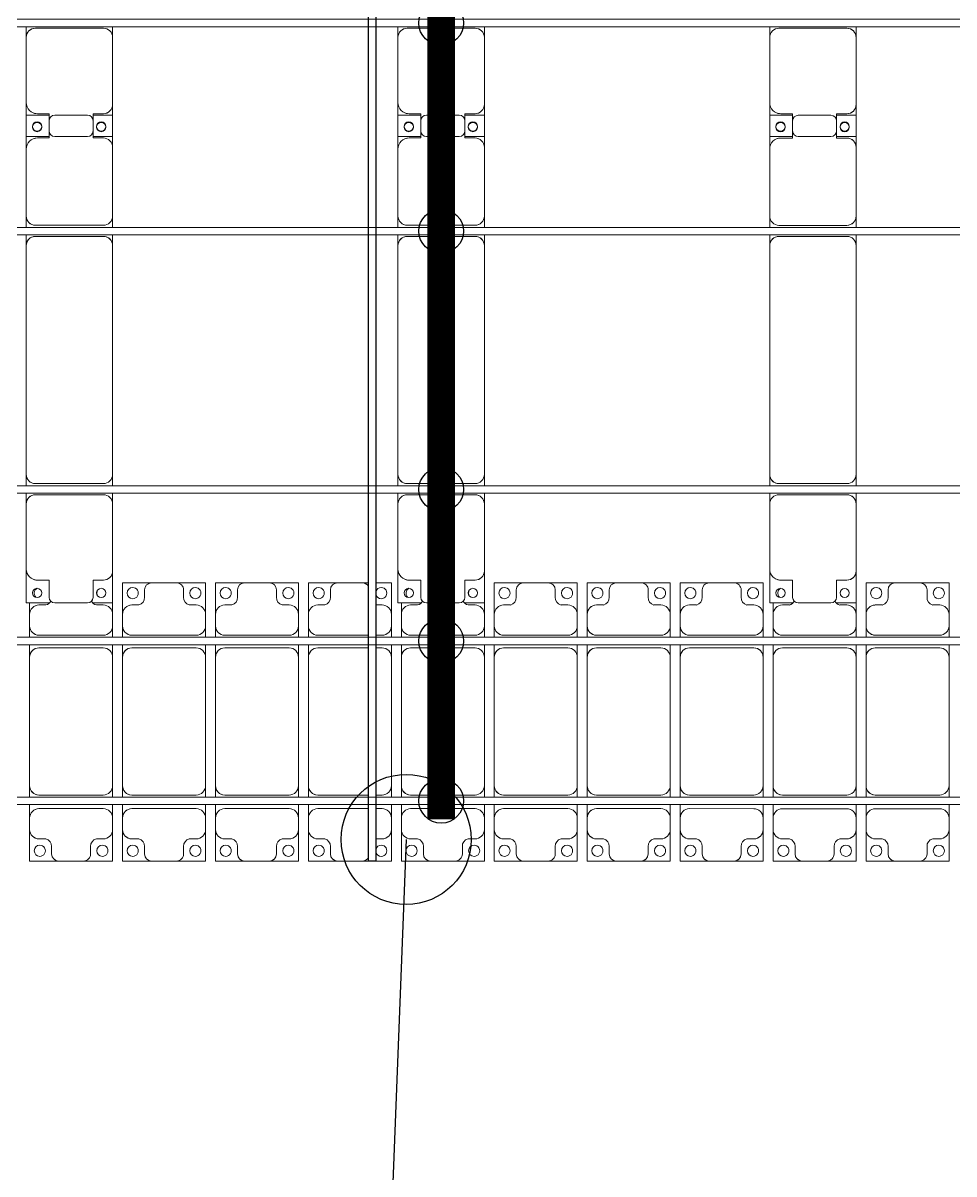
# Model space of a CAD drawing. Header units: millimetres. Extents: x -147246 to 112336, y -213734 to -86506.
# Drawn here: x -64365 to -59356, y -206203 to -200010 of the extents above; entities that cross this region are included whole.
import ezdxf

# ---------------------------------------------------------------- set-up
doc = ezdxf.new("R2010")
doc.units = ezdxf.units.MM
doc.layers.add('A-GENM', color=13, linetype='Continuous', lineweight=9)
doc.layers.add('S-BEAM', color=12, linetype='Continuous', lineweight=9)
for name, color, linetype in [('GC-BICH NEO', 6, 'Continuous'), ('GC-DAY NEO', 5, 'Continuous'), ('GC-HOP 40x60 GIA CUONG', 1, 'Continuous')]:
    doc.layers.add(name, color=color, linetype=linetype)

# ---------------------------------------------------------------- blocks, each defined once
blk = doc.blocks.new('Dầm C52 - Hộp 40x60-25898-BỐ TRÍ KHUNG KẾT CẤU BÈ PIN 05')
at = {"layer": 'S-BEAM', "color": 3, "lineweight": 25}
for p, q in [((-55982.1, 20), (55982.1, 20)), ((55982.1, 20), (55982.1, -20)), ((55982.1, -20), (-55982.1, -20))]:
    blk.add_line(p, q, dxfattribs=at)
blk = doc.blocks.new('Dai phao do pin - DẢI PHAO ĐỠ PIN-V17-BỐ TRÍ KHUNG KẾT CẤU BÈ PIN 05')
at = {"layer": 'A-GENM', "color": 7}
for p, q in [((-1312.2, 241.6), (-1129.7, 241.6)), ((-1312.2, 116.5), (-1312.2, 241.6)), ((-779.7, 241.6), (-1129.7, 241.6)), ((-779.7, 241.6), (-721.5, 241.6)), ((-729.7, -173.4), (-729.7, 191.6)), ((-681.5, 241.6), (-620.3, 241.6)), ((-670.3, 191.6), (-670.3, -173.4)), ((610.3, 241.6), (-620.3, 241.6)), ((610.3, 241.6), (668.5, 241.6)), ((660.3, -173.4), (660.3, 191.6)), ((708.5, 241.6), (769.7, 241.6)), ((719.7, 191.6), (719.7, -173.4)), ((1129.7, 241.6), (769.7, 241.6)), ((1129.7, 241.6), (1312.2, 241.6)), ((1197.8, 241.6), (1380.3, 241.6)), ((1197.8, 118.2), (1197.8, 241.6)), ((1312.2, 241.6), (1312.2, 118.2)), ((1730.3, 241.6), (1380.3, 241.6)), ((1730.3, 241.6), (1788.5, 241.6)), ((1780.3, -173.4), (1780.3, 191.6)), ((-1189.7, 181.6), (-1189.7, 118.2)), ((1189.7, 118.2), (1189.7, 181.6)), ((1320.3, 181.6), (1320.3, 118.2)), ((-1312.2, 88.2), (-1312.2, -88.2)), ((-1189.7, 118.2), (-1282.2, 118.2)), ((1282.2, 118.2), (1189.7, 118.2)), ((1197.8, 88.2), (1197.8, -88.2)), ((1320.3, 118.2), (1227.8, 118.2)), ((1312.2, -88.2), (1312.2, 88.2)), ((-1312.2, -223.4), (-1312.2, -116.4)), ((-1282.2, -118.2), (-1189.7, -118.2)), ((-1189.7, -118.2), (-1189.7, -173.4)), ((1189.7, -173.4), (1189.7, -118.2)), ((1189.7, -118.2), (1282.2, -118.2)), ((1197.8, -223.4), (1197.8, -118.2)), ((1227.8, -118.2), (1320.3, -118.2)), ((1312.2, -118.2), (1312.2, -223.4)), ((1320.3, -118.2), (1320.3, -173.4)), ((-1139.7, -223.4), (-1312.2, -223.4)), ((-1139.7, -223.4), (-779.7, -223.4)), ((-721.5, -223.4), (-779.7, -223.4)), ((-620.3, -223.4), (-681.5, -223.4)), ((-620.3, -223.4), (610.3, -223.4)), ((668.5, -223.4), (610.3, -223.4)), ((769.7, -223.4), (708.5, -223.4)), ((769.7, -223.4), (1139.7, -223.4)), ((1312.2, -223.4), (1139.7, -223.4)), ((1370.3, -223.4), (1197.8, -223.4)), ((1370.3, -223.4), (1730.3, -223.4)), ((1788.5, -223.4), (1730.3, -223.4))]:
    blk.add_line(p, q, dxfattribs=at)
for centre, radius, start, end in [((-1258.6, 183.2), 25, 0, 180), ((-1129.7, 181.6), 60, 90, 180), ((-1129.7, 181.6), 60, 150, 180), ((-779.7, 191.6), 50, 360, 90), ((-779.7, 191.6), 50, 360, 45), ((-620.3, 191.6), 50, 90, 180), ((-620.3, 191.6), 50, 105, 180), ((610.3, 191.6), 50, 360, 90), ((610.3, 191.6), 50, 15, 90), ((769.7, 191.6), 50, 90, 180), ((769.7, 191.6), 50, 135, 180), ((1129.7, 181.6), 60, 360, 90), ((1129.7, 181.6), 60, 360, 30), ((1248.6, 183.2), 25, 360, 180), ((1251.4, 183.2), 25, 0, 180), ((1380.3, 181.6), 60, 90, 180), ((1380.3, 181.6), 60, 150, 180), ((1730.3, 191.6), 50, 360, 90), ((1730.3, 191.6), 50, 360, 45), ((-1258.6, 183.2), 25, 180, 360), ((1248.6, 183.2), 25, 180, 0), ((1251.4, 183.2), 25, 180, 360), ((-1282.2, 88.2), 30, 90, 180), ((-1282.2, 88.2), 30, 120, 134.11838), ((1227.8, 88.2), 30, 90, 180), ((1282.2, 88.2), 30, 360, 90), ((-1282.2, -88.2), 30, 180, 270), ((-1282.2, -88.2), 30, 225.88208, 240), ((1227.8, -88.2), 30, 180, 270), ((1282.2, -88.2), 30, 270, 360), ((-1258.6, -161.8), 25, 0, 180), ((-1258.6, -161.8), 25, 180, 0), ((-1139.7, -173.4), 50, 180, 270), ((-1139.7, -173.4), 50, 180, 225), ((-779.7, -173.4), 50, 270, 360), ((-779.7, -173.4), 50, 315, 360), ((-620.3, -173.4), 50, 180, 270), ((-620.3, -173.4), 50, 180, 270), ((610.3, -173.4), 50, 270, 360), ((610.3, -173.4), 50, 285, 360), ((769.7, -173.4), 50, 180, 270), ((769.7, -173.4), 50, 180, 225), ((1139.7, -173.4), 50, 270, 360), ((1139.7, -173.4), 50, 315, 360), ((1248.6, -161.8), 25, 0, 180), ((1248.6, -161.8), 25, 180, 360), ((1251.4, -161.8), 25, 0, 180), ((1251.4, -161.8), 25, 180, 0), ((1370.3, -173.4), 50, 180, 270), ((1370.3, -173.4), 50, 180, 225), ((1730.3, -173.4), 50, 270, 360), ((1730.3, -173.4), 50, 315, 360)]:
    blk.add_arc(centre, radius, start, end, dxfattribs=at)
blk = doc.blocks.new('Dai phao do pin - DẢI PHAO ĐỠ PIN-V18-BỐ TRÍ KHUNG KẾT CẤU BÈ PIN 05')
at = {"layer": 'A-GENM', "color": 7}
for p, q in [((-1312.2, 241.6), (-1129.7, 241.6)), ((-1312.2, 116.4), (-1312.2, 241.6)), ((-779.7, 241.6), (-1129.7, 241.6)), ((-779.7, 241.6), (-721.5, 241.6)), ((-729.7, -173.4), (-729.7, 191.6)), ((-681.5, 241.6), (-620.3, 241.6)), ((-670.3, 191.6), (-670.3, -173.4)), ((610.3, 241.6), (-620.3, 241.6)), ((610.3, 241.6), (668.5, 241.6)), ((660.3, -173.4), (660.3, 191.6)), ((708.5, 241.6), (769.7, 241.6)), ((719.7, 191.6), (719.7, -173.4)), ((1129.7, 241.6), (769.7, 241.6)), ((1129.7, 241.6), (1312.2, 241.6)), ((1197.8, 241.6), (1380.3, 241.6)), ((1197.8, 118.2), (1197.8, 241.6)), ((1312.2, 241.6), (1312.2, 118.2)), ((1730.3, 241.6), (1380.3, 241.6)), ((1730.3, 241.6), (1788.5, 241.6)), ((1780.3, -173.4), (1780.3, 191.6)), ((-1189.7, 181.6), (-1189.7, 118.2)), ((1189.7, 118.2), (1189.7, 181.6)), ((1320.3, 181.6), (1320.3, 118.2)), ((-1312.2, 88.2), (-1312.2, -88.2)), ((-1189.7, 118.2), (-1282.2, 118.2)), ((1282.2, 118.2), (1189.7, 118.2)), ((1197.8, 88.2), (1197.8, -88.2)), ((1320.3, 118.2), (1227.8, 118.2)), ((1312.2, -88.2), (1312.2, 88.2)), ((-1312.2, -223.4), (-1312.2, -116.4)), ((-1282.2, -118.2), (-1189.7, -118.2)), ((-1189.7, -118.2), (-1189.7, -173.4)), ((1189.7, -173.4), (1189.7, -118.2)), ((1189.7, -118.2), (1282.2, -118.2)), ((1197.8, -223.4), (1197.8, -118.2)), ((1227.8, -118.2), (1320.3, -118.2)), ((1312.2, -118.2), (1312.2, -223.4)), ((1320.3, -118.2), (1320.3, -173.4)), ((-1139.7, -223.4), (-1312.2, -223.4)), ((-1139.7, -223.4), (-779.7, -223.4)), ((-721.5, -223.4), (-779.7, -223.4)), ((-620.3, -223.4), (-681.5, -223.4)), ((-620.3, -223.4), (610.3, -223.4)), ((668.5, -223.4), (610.3, -223.4)), ((769.7, -223.4), (708.5, -223.4)), ((769.7, -223.4), (1139.7, -223.4)), ((1312.2, -223.4), (1139.7, -223.4)), ((1370.3, -223.4), (1197.8, -223.4)), ((1370.3, -223.4), (1730.3, -223.4)), ((1788.5, -223.4), (1730.3, -223.4))]:
    blk.add_line(p, q, dxfattribs=at)
for centre, radius, start, end in [((-1258.6, 183.2), 25, 0, 180), ((-1129.7, 181.6), 60, 90, 180), ((-1129.7, 181.6), 60, 150, 180), ((-779.7, 191.6), 50, 360, 90), ((-779.7, 191.6), 50, 360, 45), ((-620.3, 191.6), 50, 90, 180), ((-620.3, 191.6), 50, 105, 180), ((610.3, 191.6), 50, 360, 90), ((610.3, 191.6), 50, 15, 90), ((769.7, 191.6), 50, 90, 180), ((769.7, 191.6), 50, 135, 180), ((1129.7, 181.6), 60, 360, 90), ((1129.7, 181.6), 60, 360, 30), ((1248.6, 183.2), 25, 360, 180), ((1251.4, 183.2), 25, 0, 180), ((1380.3, 181.6), 60, 90, 180), ((1380.3, 181.6), 60, 150, 180), ((1730.3, 191.6), 50, 360, 90), ((1730.3, 191.6), 50, 360, 45), ((-1258.6, 183.2), 25, 180, 360), ((1248.6, 183.2), 25, 180, 0), ((1251.4, 183.2), 25, 180, 360), ((-1282.2, 88.2), 30, 90, 180), ((-1282.2, 88.2), 30, 120, 134.11793), ((1227.8, 88.2), 30, 90, 180), ((1282.2, 88.2), 30, 360, 90), ((-1282.2, -88.2), 30, 180, 270), ((-1282.2, -88.2), 30, 225.88253, 240), ((1227.8, -88.2), 30, 180, 270), ((1282.2, -88.2), 30, 270, 360), ((-1258.6, -161.8), 25, 0, 180), ((-1258.6, -161.8), 25, 180, 0), ((-1139.7, -173.4), 50, 180, 270), ((-1139.7, -173.4), 50, 180, 225), ((-779.7, -173.4), 50, 270, 360), ((-779.7, -173.4), 50, 315, 360), ((-620.3, -173.4), 50, 180, 270), ((-620.3, -173.4), 50, 180, 270), ((610.3, -173.4), 50, 270, 360), ((610.3, -173.4), 50, 285, 360), ((769.7, -173.4), 50, 180, 270), ((769.7, -173.4), 50, 180, 225), ((1139.7, -173.4), 50, 270, 360), ((1139.7, -173.4), 50, 315, 360), ((1248.6, -161.8), 25, 0, 180), ((1248.6, -161.8), 25, 180, 360), ((1251.4, -161.8), 25, 0, 180), ((1251.4, -161.8), 25, 180, 0), ((1370.3, -173.4), 50, 180, 270), ((1370.3, -173.4), 50, 180, 225), ((1730.3, -173.4), 50, 270, 360), ((1730.3, -173.4), 50, 315, 360)]:
    blk.add_arc(centre, radius, start, end, dxfattribs=at)
blk = doc.blocks.new('Dai phao do pin - DẢI PHAO ĐỠ PIN-V19-BỐ TRÍ KHUNG KẾT CẤU BÈ PIN 05')
at = {"layer": 'A-GENM', "color": 7}
for p, q in [((-1312.2, 241.6), (-1129.7, 241.6)), ((-1312.2, 116.4), (-1312.2, 241.6)), ((-779.7, 241.6), (-1129.7, 241.6)), ((-779.7, 241.6), (-721.5, 241.6)), ((-729.7, -173.4), (-729.7, 191.6)), ((-681.5, 241.6), (-620.3, 241.6)), ((-670.3, 191.6), (-670.3, -173.4)), ((610.3, 241.6), (-620.3, 241.6)), ((610.3, 241.6), (668.5, 241.6)), ((660.3, -173.4), (660.3, 191.6)), ((708.5, 241.6), (769.7, 241.6)), ((719.7, 191.6), (719.7, -173.4)), ((1129.7, 241.6), (769.7, 241.6)), ((1129.7, 241.6), (1312.2, 241.6)), ((1197.8, 241.6), (1380.3, 241.6)), ((1197.8, 118.2), (1197.8, 241.6)), ((1312.2, 241.6), (1312.2, 118.2)), ((1730.3, 241.6), (1380.3, 241.6)), ((1730.3, 241.6), (1788.5, 241.6)), ((1780.3, -173.4), (1780.3, 191.6)), ((-1189.7, 181.6), (-1189.7, 118.2)), ((1189.7, 118.2), (1189.7, 181.6)), ((1320.3, 181.6), (1320.3, 118.2)), ((-1312.2, 88.2), (-1312.2, -88.2)), ((-1189.7, 118.2), (-1282.2, 118.2)), ((1282.2, 118.2), (1189.7, 118.2)), ((1197.8, 88.2), (1197.8, -88.2)), ((1320.3, 118.2), (1227.8, 118.2)), ((1312.2, -88.2), (1312.2, 88.2)), ((-1312.2, -223.4), (-1312.2, -116.4)), ((-1282.2, -118.2), (-1189.7, -118.2)), ((-1189.7, -118.2), (-1189.7, -173.4)), ((1189.7, -173.4), (1189.7, -118.2)), ((1189.7, -118.2), (1282.2, -118.2)), ((1197.8, -223.4), (1197.8, -118.2)), ((1227.8, -118.2), (1320.3, -118.2)), ((1312.2, -118.2), (1312.2, -223.4)), ((1320.3, -118.2), (1320.3, -173.4)), ((-1139.7, -223.4), (-1312.2, -223.4)), ((-1139.7, -223.4), (-779.7, -223.4)), ((-721.5, -223.4), (-779.7, -223.4)), ((-620.3, -223.4), (-681.5, -223.4)), ((-620.3, -223.4), (610.3, -223.4)), ((668.5, -223.4), (610.3, -223.4)), ((769.7, -223.4), (708.5, -223.4)), ((769.7, -223.4), (1139.7, -223.4)), ((1312.2, -223.4), (1139.7, -223.4)), ((1370.3, -223.4), (1197.8, -223.4)), ((1370.3, -223.4), (1730.3, -223.4)), ((1788.5, -223.4), (1730.3, -223.4))]:
    blk.add_line(p, q, dxfattribs=at)
for centre, radius, start, end in [((-1258.6, 183.2), 25, 0, 180), ((-1129.7, 181.6), 60, 90, 180), ((-1129.7, 181.6), 60, 150, 180), ((-779.7, 191.6), 50, 360, 90), ((-779.7, 191.6), 50, 360, 45), ((-620.3, 191.6), 50, 90, 180), ((-620.3, 191.6), 50, 105, 180), ((610.3, 191.6), 50, 360, 90), ((610.3, 191.6), 50, 15, 90), ((769.7, 191.6), 50, 90, 180), ((769.7, 191.6), 50, 135, 180), ((1129.7, 181.6), 60, 360, 90), ((1129.7, 181.6), 60, 360, 30), ((1248.6, 183.2), 25, 360, 180), ((1251.4, 183.2), 25, 0, 180), ((1380.3, 181.6), 60, 90, 180), ((1380.3, 181.6), 60, 150, 180), ((1730.3, 191.6), 50, 360, 90), ((1730.3, 191.6), 50, 360, 45), ((-1258.6, 183.2), 25, 180, 360), ((1248.6, 183.2), 25, 180, 0), ((1251.4, 183.2), 25, 180, 360), ((-1282.2, 88.2), 30, 90, 180), ((-1282.2, 88.2), 30, 120, 134.11748), ((1227.8, 88.2), 30, 90, 180), ((1282.2, 88.2), 30, 360, 90), ((-1282.2, -88.2), 30, 180, 270), ((-1282.2, -88.2), 30, 225.88298, 240), ((1227.8, -88.2), 30, 180, 270), ((1282.2, -88.2), 30, 270, 360), ((-1258.6, -161.8), 25, 0, 180), ((-1258.6, -161.8), 25, 180, 0), ((-1139.7, -173.4), 50, 180, 270), ((-1139.7, -173.4), 50, 180, 225), ((-779.7, -173.4), 50, 270, 360), ((-779.7, -173.4), 50, 315, 360), ((-620.3, -173.4), 50, 180, 270), ((-620.3, -173.4), 50, 180, 270), ((610.3, -173.4), 50, 270, 360), ((610.3, -173.4), 50, 285, 360), ((769.7, -173.4), 50, 180, 270), ((769.7, -173.4), 50, 180, 225), ((1139.7, -173.4), 50, 270, 360), ((1139.7, -173.4), 50, 315, 360), ((1248.6, -161.8), 25, 0, 180), ((1248.6, -161.8), 25, 180, 360), ((1251.4, -161.8), 25, 0, 180), ((1251.4, -161.8), 25, 180, 0), ((1370.3, -173.4), 50, 180, 270), ((1370.3, -173.4), 50, 180, 225), ((1730.3, -173.4), 50, 270, 360), ((1730.3, -173.4), 50, 315, 360)]:
    blk.add_arc(centre, radius, start, end, dxfattribs=at)
blk = doc.blocks.new('Dai phaodi lai - DẢI PHAO ĐI LẠI-25020-BỐ TRÍ KHUNG KẾT CẤU BÈ PIN 05')
at = {"layer": 'A-GENM', "color": 7}
for p, q in [((32276.8, 748.4), (32433.1, 748.4)), ((32276.8, 579.3), (32276.8, 748.4)), ((32566.9, 748.4), (32433.1, 748.4)), ((32566.9, 748.4), (32723.2, 748.4)), ((32723.2, 748.4), (32723.2, 579.3)), ((32776.8, 748.4), (32933.1, 748.4)), ((32776.8, 579.3), (32776.8, 748.4)), ((33066.9, 748.4), (32933.1, 748.4)), ((33066.9, 748.4), (33223.2, 748.4)), ((33223.2, 748.4), (33223.2, 579.3)), ((33276.8, 748.4), (33433.1, 748.4)), ((33276.8, 579.3), (33276.8, 748.4)), ((33566.9, 748.4), (33433.1, 748.4)), ((33566.9, 748.4), (33600, 748.4)), ((33640, 748.4), (33723.2, 748.4)), ((33723.2, 748.4), (33723.2, 579.3)), ((34276.8, 748.4), (34433.1, 748.4)), ((34276.8, 579.3), (34276.8, 748.4)), ((34566.9, 748.4), (34433.1, 748.4)), ((34566.9, 748.4), (34723.2, 748.4)), ((34723.2, 748.4), (34723.2, 579.3)), ((34776.8, 748.4), (34933.1, 748.4)), ((34776.8, 579.3), (34776.8, 748.4)), ((35066.9, 748.4), (34933.1, 748.4)), ((35066.9, 748.4), (35223.2, 748.4)), ((35223.2, 748.4), (35223.2, 579.3)), ((35276.8, 748.4), (35433.1, 748.4)), ((35276.8, 579.3), (35276.8, 748.4)), ((35566.9, 748.4), (35433.1, 748.4)), ((35566.9, 748.4), (35723.2, 748.4)), ((35723.2, 748.4), (35723.2, 579.3)), ((36276.8, 748.4), (36433.1, 748.4)), ((36276.8, 579.3), (36276.8, 748.4)), ((36566.9, 748.4), (36433.1, 748.4)), ((36566.9, 748.4), (36723.2, 748.4)), ((36723.2, 748.4), (36723.2, 579.3)), ((32395.1, 710.4), (32395.1, 670.7)), ((32604.9, 670.7), (32604.9, 710.4)), ((32895.1, 710.4), (32895.1, 670.7)), ((33104.9, 670.7), (33104.9, 710.4)), ((33395.1, 710.4), (33395.1, 670.7)), ((34395.1, 710.4), (34395.1, 670.7)), ((34604.9, 670.7), (34604.9, 710.4)), ((34895.1, 710.4), (34895.1, 670.7)), ((35104.9, 670.7), (35104.9, 710.4)), ((35395.1, 710.4), (35395.1, 670.7)), ((35604.9, 670.7), (35604.9, 710.4)), ((36395.1, 710.4), (36395.1, 670.7)), ((36604.9, 670.7), (36604.9, 710.4)), ((31776.8, 579.3), (31776.8, 641.7)), ((31864.3, 629.3), (31826.8, 629.3)), ((32173.2, 629.3), (32135.7, 629.3)), ((32223.2, 640.7), (32223.2, 579.3)), ((32364.3, 629.3), (32326.8, 629.3)), ((32673.2, 629.3), (32635.7, 629.3)), ((32864.3, 629.3), (32826.8, 629.3)), ((33173.2, 629.3), (33135.7, 629.3)), ((33364.3, 629.3), (33326.8, 629.3)), ((33673.2, 629.3), (33640, 629.3)), ((33776.8, 579.3), (33776.8, 641.7)), ((33864.3, 629.3), (33826.8, 629.3)), ((34173.2, 629.3), (34135.7, 629.3)), ((34223.2, 640.7), (34223.2, 579.3)), ((34364.3, 629.3), (34326.8, 629.3)), ((34673.2, 629.3), (34635.7, 629.3)), ((34864.3, 629.3), (34826.8, 629.3)), ((35173.2, 629.3), (35135.7, 629.3)), ((35364.3, 629.3), (35326.8, 629.3)), ((35673.2, 629.3), (35635.7, 629.3)), ((35776.8, 579.3), (35776.8, 641.7)), ((35864.3, 629.3), (35826.8, 629.3)), ((36173.2, 629.3), (36135.7, 629.3)), ((36223.2, 640.7), (36223.2, 579.3)), ((36364.3, 629.3), (36326.8, 629.3)), ((36673.2, 629.3), (36635.7, 629.3)), ((31776.8, 579.3), (31776.8, 516.7)), ((32223.2, 516.7), (32223.2, 579.3)), ((32276.8, 579.3), (32276.8, 516.7)), ((32723.2, 516.7), (32723.2, 579.3)), ((32776.8, 579.3), (32776.8, 516.7)), ((33223.2, 516.7), (33223.2, 579.3)), ((33276.8, 579.3), (33276.8, 516.7)), ((33723.2, 516.7), (33723.2, 579.3)), ((33776.8, 579.3), (33776.8, 516.7)), ((34223.2, 516.7), (34223.2, 579.3)), ((34276.8, 579.3), (34276.8, 516.7)), ((34723.2, 516.7), (34723.2, 579.3)), ((34776.8, 579.3), (34776.8, 516.7)), ((35223.2, 516.7), (35223.2, 579.3)), ((35276.8, 579.3), (35276.8, 516.7)), ((35723.2, 516.7), (35723.2, 579.3)), ((35776.8, 579.3), (35776.8, 516.7)), ((36223.2, 516.7), (36223.2, 579.3)), ((36276.8, 579.3), (36276.8, 516.7)), ((36723.2, 516.7), (36723.2, 579.3)), ((31776.8, 455.5), (31776.8, 516.7)), ((32223.2, 516.7), (32223.2, 455.5)), ((32276.8, 455.5), (32276.8, 516.7)), ((32723.2, 516.7), (32723.2, 455.5)), ((32776.8, 455.5), (32776.8, 516.7)), ((33223.2, 516.7), (33223.2, 455.5)), ((33276.8, 455.5), (33276.8, 516.7)), ((33723.2, 516.7), (33723.2, 455.5)), ((33776.8, 455.5), (33776.8, 516.7)), ((34223.2, 516.7), (34223.2, 455.5)), ((34276.8, 455.5), (34276.8, 516.7)), ((34723.2, 516.7), (34723.2, 455.5)), ((34776.8, 455.5), (34776.8, 516.7)), ((35223.2, 516.7), (35223.2, 455.5)), ((35276.8, 455.5), (35276.8, 516.7)), ((35723.2, 516.7), (35723.2, 455.5)), ((35776.8, 455.5), (35776.8, 516.7)), ((36223.2, 516.7), (36223.2, 455.5)), ((36276.8, 455.5), (36276.8, 516.7)), ((36723.2, 516.7), (36723.2, 455.5)), ((31826.8, 466.7), (32173.2, 466.7)), ((32326.8, 466.7), (32673.2, 466.7)), ((32826.8, 466.7), (33173.2, 466.7)), ((33326.8, 466.7), (33600, 466.7)), ((33640, 466.7), (33673.2, 466.7)), ((33826.8, 466.7), (34173.2, 466.7)), ((34326.8, 466.7), (34673.2, 466.7)), ((34826.8, 466.7), (35173.2, 466.7)), ((35326.8, 466.7), (35673.2, 466.7)), ((35826.8, 466.7), (36173.2, 466.7)), ((36326.8, 466.7), (36673.2, 466.7)), ((31776.8, 348.3), (31776.8, 415.5)), ((32173.2, 398.3), (31826.8, 398.3)), ((32223.2, 415.5), (32223.2, 348.3)), ((32276.8, 348.3), (32276.8, 415.5)), ((32673.2, 398.3), (32326.8, 398.3)), ((32723.2, 415.5), (32723.2, 348.3)), ((32776.8, 348.3), (32776.8, 415.5)), ((33173.2, 398.3), (32826.8, 398.3)), ((33223.2, 415.5), (33223.2, 348.3)), ((33276.8, 348.3), (33276.8, 415.5)), ((33600, 398.3), (33326.8, 398.3)), ((33673.2, 398.3), (33640, 398.3)), ((33723.2, 415.5), (33723.2, 348.3)), ((33776.8, 348.3), (33776.8, 415.5)), ((34173.2, 398.3), (33826.8, 398.3)), ((34223.2, 415.5), (34223.2, 348.3)), ((34276.8, 348.3), (34276.8, 415.5)), ((34673.2, 398.3), (34326.8, 398.3)), ((34723.2, 415.5), (34723.2, 348.3)), ((34776.8, 348.3), (34776.8, 415.5)), ((35173.2, 398.3), (34826.8, 398.3)), ((35223.2, 415.5), (35223.2, 348.3)), ((35276.8, 348.3), (35276.8, 415.5)), ((35673.2, 398.3), (35326.8, 398.3)), ((35723.2, 415.5), (35723.2, 348.3)), ((35776.8, 348.3), (35776.8, 415.5)), ((36173.2, 398.3), (35826.8, 398.3)), ((36223.2, 415.5), (36223.2, 348.3)), ((36276.8, 348.3), (36276.8, 415.5)), ((36673.2, 398.3), (36326.8, 398.3)), ((36723.2, 415.5), (36723.2, 348.3)), ((31776.8, 348.3), (31776.8, -343.3)), ((32223.2, -343.3), (32223.2, 348.3)), ((32276.8, 348.3), (32276.8, -343.3)), ((32723.2, -343.3), (32723.2, 348.3)), ((32776.8, 348.3), (32776.8, -343.3)), ((33223.2, -343.3), (33223.2, 348.3)), ((33276.8, 348.3), (33276.8, -343.3)), ((33723.2, -343.3), (33723.2, 348.3)), ((33776.8, 348.3), (33776.8, -343.3)), ((34223.2, -343.3), (34223.2, 348.3)), ((34276.8, 348.3), (34276.8, -343.3)), ((34723.2, -343.3), (34723.2, 348.3)), ((34776.8, 348.3), (34776.8, -343.3)), ((35223.2, -343.3), (35223.2, 348.3)), ((35276.8, 348.3), (35276.8, -343.3)), ((35723.2, -343.3), (35723.2, 348.3)), ((35776.8, 348.3), (35776.8, -343.3)), ((36223.2, -343.3), (36223.2, 348.3)), ((36276.8, 348.3), (36276.8, -343.3)), ((36723.2, -343.3), (36723.2, 348.3)), ((31776.8, -404.5), (31776.8, -343.3)), ((32223.2, -343.3), (32223.2, -404.5)), ((32276.8, -404.5), (32276.8, -343.3)), ((32723.2, -343.3), (32723.2, -404.5)), ((32776.8, -404.5), (32776.8, -343.3)), ((33223.2, -343.3), (33223.2, -404.5)), ((33276.8, -404.5), (33276.8, -343.3)), ((33723.2, -343.3), (33723.2, -404.5)), ((33776.8, -404.5), (33776.8, -343.3)), ((34223.2, -343.3), (34223.2, -404.5)), ((34276.8, -404.5), (34276.8, -343.3)), ((34723.2, -343.3), (34723.2, -404.5)), ((34776.8, -404.5), (34776.8, -343.3)), ((35223.2, -343.3), (35223.2, -404.5)), ((35276.8, -404.5), (35276.8, -343.3)), ((35723.2, -343.3), (35723.2, -404.5)), ((35776.8, -404.5), (35776.8, -343.3)), ((36223.2, -343.3), (36223.2, -404.5)), ((36276.8, -404.5), (36276.8, -343.3)), ((36723.2, -343.3), (36723.2, -404.5)), ((31826.8, -393.3), (32173.2, -393.3)), ((32326.8, -393.3), (32673.2, -393.3)), ((32826.8, -393.3), (33173.2, -393.3)), ((33326.8, -393.3), (33600, -393.3)), ((33640, -393.3), (33673.2, -393.3)), ((33826.8, -393.3), (34173.2, -393.3)), ((34326.8, -393.3), (34673.2, -393.3)), ((34826.8, -393.3), (35173.2, -393.3)), ((35326.8, -393.3), (35673.2, -393.3)), ((35826.8, -393.3), (36173.2, -393.3)), ((36326.8, -393.3), (36673.2, -393.3)), ((31776.8, -516.7), (31776.8, -444.5)), ((32173.2, -466.7), (31826.8, -466.7)), ((32223.2, -444.5), (32223.2, -516.7)), ((32276.8, -516.7), (32276.8, -444.5)), ((32673.2, -466.7), (32326.8, -466.7)), ((32723.2, -444.5), (32723.2, -516.7)), ((32776.8, -516.7), (32776.8, -444.5)), ((33173.2, -466.7), (32826.8, -466.7)), ((33223.2, -444.5), (33223.2, -516.7)), ((33276.8, -516.7), (33276.8, -444.5)), ((33600, -466.7), (33326.8, -466.7)), ((33673.2, -466.7), (33640, -466.7)), ((33723.2, -444.5), (33723.2, -516.7)), ((33776.8, -516.7), (33776.8, -444.5)), ((34173.2, -466.7), (33826.8, -466.7)), ((34223.2, -444.5), (34223.2, -516.7)), ((34276.8, -516.7), (34276.8, -444.5)), ((34673.2, -466.7), (34326.8, -466.7)), ((34723.2, -444.5), (34723.2, -516.7)), ((34776.8, -516.7), (34776.8, -444.5)), ((35173.2, -466.7), (34826.8, -466.7)), ((35223.2, -444.5), (35223.2, -516.7)), ((35276.8, -516.7), (35276.8, -444.5)), ((35673.2, -466.7), (35326.8, -466.7)), ((35723.2, -444.5), (35723.2, -516.7)), ((35776.8, -516.7), (35776.8, -444.5)), ((36173.2, -466.7), (35826.8, -466.7)), ((36223.2, -444.5), (36223.2, -516.7)), ((36276.8, -516.7), (36276.8, -444.5)), ((36673.2, -466.7), (36326.8, -466.7)), ((36723.2, -444.5), (36723.2, -516.7)), ((31776.8, -516.7), (31776.8, -579.3)), ((32223.2, -579.3), (32223.2, -516.7)), ((32276.8, -516.7), (32276.8, -579.3)), ((32723.2, -579.3), (32723.2, -516.7)), ((32776.8, -516.7), (32776.8, -579.3)), ((33223.2, -579.3), (33223.2, -516.7)), ((33276.8, -516.7), (33276.8, -579.3)), ((33723.2, -579.3), (33723.2, -516.7)), ((33776.8, -516.7), (33776.8, -579.3)), ((34223.2, -579.3), (34223.2, -516.7)), ((34276.8, -516.7), (34276.8, -579.3)), ((34723.2, -579.3), (34723.2, -516.7)), ((34776.8, -516.7), (34776.8, -579.3)), ((35223.2, -579.3), (35223.2, -516.7)), ((35276.8, -516.7), (35276.8, -579.3)), ((35723.2, -579.3), (35723.2, -516.7)), ((35776.8, -516.7), (35776.8, -579.3)), ((36223.2, -579.3), (36223.2, -516.7)), ((36276.8, -516.7), (36276.8, -579.3)), ((36723.2, -579.3), (36723.2, -516.7)), ((31776.8, -748.4), (31776.8, -579.3)), ((32223.2, -579.3), (32223.2, -748.4)), ((32276.8, -748.4), (32276.8, -579.3)), ((32723.2, -579.3), (32723.2, -748.4)), ((32776.8, -748.4), (32776.8, -579.3)), ((33223.2, -579.3), (33223.2, -748.4)), ((33276.8, -748.4), (33276.8, -579.3)), ((33723.2, -579.3), (33723.2, -748.4)), ((33776.8, -748.4), (33776.8, -579.3)), ((34223.2, -579.3), (34223.2, -748.4)), ((34276.8, -748.4), (34276.8, -579.3)), ((34723.2, -579.3), (34723.2, -748.4)), ((34776.8, -748.4), (34776.8, -579.3)), ((35223.2, -579.3), (35223.2, -748.4)), ((35276.8, -748.4), (35276.8, -579.3)), ((35723.2, -579.3), (35723.2, -748.4)), ((35776.8, -748.4), (35776.8, -579.3)), ((36223.2, -579.3), (36223.2, -748.4)), ((36276.8, -748.4), (36276.8, -579.3)), ((36723.2, -579.3), (36723.2, -748.4)), ((31826.8, -629.3), (31864.3, -629.3)), ((31895.1, -670.7), (31895.1, -710.4)), ((32104.9, -710.4), (32104.9, -670.7)), ((32135.7, -629.3), (32173.2, -629.3)), ((32326.8, -629.3), (32364.3, -629.3)), ((32395.1, -670.7), (32395.1, -710.4)), ((32604.9, -710.4), (32604.9, -670.7)), ((32635.7, -629.3), (32673.2, -629.3)), ((32826.8, -629.3), (32864.3, -629.3)), ((32895.1, -670.7), (32895.1, -710.4)), ((33104.9, -710.4), (33104.9, -670.7)), ((33135.7, -629.3), (33173.2, -629.3)), ((33326.8, -629.3), (33364.3, -629.3)), ((33395.1, -670.7), (33395.1, -710.4)), ((33640, -629.3), (33673.2, -629.3)), ((33826.8, -629.3), (33864.3, -629.3)), ((33895.1, -670.7), (33895.1, -710.4)), ((34104.9, -710.4), (34104.9, -670.7)), ((34135.7, -629.3), (34173.2, -629.3)), ((34326.8, -629.3), (34364.3, -629.3)), ((34395.1, -670.7), (34395.1, -710.4)), ((34604.9, -710.4), (34604.9, -670.7)), ((34635.7, -629.3), (34673.2, -629.3)), ((34826.8, -629.3), (34864.3, -629.3)), ((34895.1, -670.7), (34895.1, -710.4)), ((35104.9, -710.4), (35104.9, -670.7)), ((35135.7, -629.3), (35173.2, -629.3)), ((35326.8, -629.3), (35364.3, -629.3)), ((35395.1, -670.7), (35395.1, -710.4)), ((35604.9, -710.4), (35604.9, -670.7)), ((35635.7, -629.3), (35673.2, -629.3)), ((35826.8, -629.3), (35864.3, -629.3)), ((35895.1, -670.7), (35895.1, -710.4)), ((36104.9, -710.4), (36104.9, -670.7)), ((36135.7, -629.3), (36173.2, -629.3)), ((36326.8, -629.3), (36364.3, -629.3)), ((36395.1, -670.7), (36395.1, -710.4)), ((36604.9, -710.4), (36604.9, -670.7)), ((36635.7, -629.3), (36673.2, -629.3)), ((31933.1, -748.4), (31776.8, -748.4)), ((31933.1, -748.4), (32066.9, -748.4)), ((32223.2, -748.4), (32066.9, -748.4)), ((32433.1, -748.4), (32276.8, -748.4)), ((32433.1, -748.4), (32566.9, -748.4)), ((32723.2, -748.4), (32566.9, -748.4)), ((32933.1, -748.4), (32776.8, -748.4)), ((32933.1, -748.4), (33066.9, -748.4)), ((33223.2, -748.4), (33066.9, -748.4)), ((33433.1, -748.4), (33276.8, -748.4)), ((33433.1, -748.4), (33566.9, -748.4)), ((33600, -748.4), (33566.9, -748.4)), ((33723.2, -748.4), (33640, -748.4)), ((33933.1, -748.4), (33776.8, -748.4)), ((33933.1, -748.4), (34066.9, -748.4)), ((34223.2, -748.4), (34066.9, -748.4)), ((34433.1, -748.4), (34276.8, -748.4)), ((34433.1, -748.4), (34566.9, -748.4)), ((34723.2, -748.4), (34566.9, -748.4)), ((34933.1, -748.4), (34776.8, -748.4)), ((34933.1, -748.4), (35066.9, -748.4)), ((35223.2, -748.4), (35066.9, -748.4)), ((35433.1, -748.4), (35276.8, -748.4)), ((35433.1, -748.4), (35566.9, -748.4)), ((35723.2, -748.4), (35566.9, -748.4)), ((35933.1, -748.4), (35776.8, -748.4)), ((35933.1, -748.4), (36066.9, -748.4)), ((36223.2, -748.4), (36066.9, -748.4)), ((36433.1, -748.4), (36276.8, -748.4)), ((36433.1, -748.4), (36566.9, -748.4)), ((36723.2, -748.4), (36566.9, -748.4))]:
    blk.add_line(p, q, dxfattribs=at)
for centre, radius, start, end in [((32433.1, 710.4), 38, 90, 180), ((32433.1, 710.4), 38, 90, 135), ((32566.9, 710.4), 38, 360, 90), ((32566.9, 710.4), 38, 45, 90), ((32933.1, 710.4), 38, 90, 180), ((32933.1, 710.4), 38, 90, 135), ((33066.9, 710.4), 38, 0, 90), ((33066.9, 710.4), 38, 45, 90), ((33433.1, 710.4), 38, 90, 180), ((33433.1, 710.4), 38, 90, 135), ((33566.9, 710.4), 38, 30, 90), ((33566.9, 710.4), 38, 45, 90), ((34433.1, 710.4), 38, 90, 180), ((34433.1, 710.4), 38, 90, 135), ((34566.9, 710.4), 38, 0, 90), ((34566.9, 710.4), 38, 45, 90), ((34933.1, 710.4), 38, 90, 180), ((34933.1, 710.4), 38, 90, 135), ((35066.9, 710.4), 38, 360, 90), ((35066.9, 710.4), 38, 45, 90), ((35433.1, 710.4), 38, 90, 180), ((35433.1, 710.4), 38, 90, 135), ((35566.9, 710.4), 38, 360, 90), ((35566.9, 710.4), 38, 45, 90), ((36433.1, 710.4), 38, 90, 180), ((36433.1, 710.4), 38, 90, 135), ((36566.9, 710.4), 38, 0, 90), ((36566.9, 710.4), 38, 45, 90), ((31831.6, 693.3), 30, 120, 225), ((32168.4, 693.3), 30, 150, 208.69751), ((32331.6, 693.3), 30, 90, 270), ((32331.6, 693.3), 30, 270, 90), ((32668.4, 693.3), 30, 90, 270), ((32668.4, 693.3), 30, 270, 90), ((32831.6, 693.3), 30, 90, 270), ((32831.6, 693.3), 30, 270, 90), ((33168.4, 693.3), 30, 90, 270), ((33168.4, 693.3), 30, 270, 90), ((33331.6, 693.3), 30, 90, 270), ((33331.6, 693.3), 30, 270, 90), ((33668.4, 693.3), 30, 90, 162.10349), ((33668.4, 693.3), 30, 197.89651, 270), ((33668.4, 693.3), 30, 270, 90), ((33831.6, 693.3), 30, 120, 225), ((34168.4, 693.3), 30, 150, 208.69946), ((34331.6, 693.3), 30, 90, 270), ((34331.6, 693.3), 30, 270, 90), ((34668.4, 693.3), 30, 90, 270), ((34668.4, 693.3), 30, 270, 90), ((34831.6, 693.3), 30, 90, 270), ((34831.6, 693.3), 30, 270, 90), ((35168.4, 693.3), 30, 90, 270), ((35168.4, 693.3), 30, 270, 90), ((35331.6, 693.3), 30, 90, 270), ((35331.6, 693.3), 30, 270, 90), ((35668.4, 693.3), 30, 90, 270), ((35668.4, 693.3), 30, 270, 90), ((35831.6, 693.3), 30, 120, 225), ((36168.4, 693.3), 30, 150, 208.70141), ((36331.6, 693.3), 30, 90, 270), ((36331.6, 693.3), 30, 270, 90), ((36668.4, 693.3), 30, 90, 270), ((36668.4, 693.3), 30, 270, 90), ((31826.8, 579.3), 50, 90, 180), ((31826.8, 579.3), 50, 90, 135), ((31855.2, 668.2), 40, 283.18854, 336.11928), ((32144.8, 668.2), 40, 203.88053, 256.81146), ((32173.2, 579.3), 50, 0, 90), ((32173.2, 579.3), 50, 45, 90), ((32326.8, 579.3), 50, 90, 180), ((32326.8, 579.3), 50, 90, 135), ((32355.2, 668.2), 40, 283.18854, 3.50807), ((32644.8, 668.2), 40, 176.49193, 256.81146), ((32673.2, 579.3), 50, 0, 90), ((32673.2, 579.3), 50, 45, 90), ((32826.8, 579.3), 50, 90, 180), ((32826.8, 579.3), 50, 90, 135), ((32855.2, 668.2), 40, 283.18854, 3.50807), ((33144.8, 668.2), 40, 176.49193, 256.81146), ((33173.2, 579.3), 50, 0, 90), ((33173.2, 579.3), 50, 45, 90), ((33326.8, 579.3), 50, 90, 180), ((33326.8, 579.3), 50, 90, 135), ((33355.2, 668.2), 40, 283.18854, 3.50807), ((33673.2, 579.3), 50, 0, 90), ((33673.2, 579.3), 50, 45, 90), ((33826.8, 579.3), 50, 90, 180), ((33826.8, 579.3), 50, 90, 135), ((33855.2, 668.2), 40, 283.18854, 336.11875), ((34144.8, 668.2), 40, 203.88107, 256.81146), ((34173.2, 579.3), 50, 0, 90), ((34173.2, 579.3), 50, 45, 90), ((34326.8, 579.3), 50, 90, 180), ((34326.8, 579.3), 50, 90, 135), ((34355.2, 668.2), 40, 283.18854, 3.50807), ((34644.8, 668.2), 40, 176.49193, 256.81146), ((34673.2, 579.3), 50, 360, 90), ((34673.2, 579.3), 50, 45, 90), ((34826.8, 579.3), 50, 90, 180), ((34826.8, 579.3), 50, 90, 135), ((34855.2, 668.2), 40, 283.18854, 3.50807), ((35144.8, 668.2), 40, 176.49193, 256.81146), ((35173.2, 579.3), 50, 0, 90), ((35173.2, 579.3), 50, 45, 90), ((35326.8, 579.3), 50, 90, 180), ((35326.8, 579.3), 50, 90, 135), ((35355.2, 668.2), 40, 283.18854, 3.50807), ((35644.8, 668.2), 40, 176.49193, 256.81146), ((35673.2, 579.3), 50, 360, 90), ((35673.2, 579.3), 50, 45, 90), ((35826.8, 579.3), 50, 90, 180), ((35826.8, 579.3), 50, 90, 135), ((35855.2, 668.2), 40, 283.18854, 336.11821), ((36144.8, 668.2), 40, 203.88161, 256.81146), ((36173.2, 579.3), 50, 0, 90), ((36173.2, 579.3), 50, 45, 90), ((36326.8, 579.3), 50, 90, 180), ((36326.8, 579.3), 50, 92.86266, 135), ((36355.2, 668.2), 40, 283.18854, 3.50807), ((36644.8, 668.2), 40, 176.49193, 256.81146), ((36673.2, 579.3), 50, 0, 90), ((36673.2, 579.3), 50, 45, 90), ((31826.8, 516.7), 50, 180, 270), ((32173.2, 516.7), 50, 270, 360), ((32326.8, 516.7), 50, 180, 270), ((32673.2, 516.7), 50, 270, 360), ((32826.8, 516.7), 50, 180, 270), ((33173.2, 516.7), 50, 270, 360), ((33326.8, 516.7), 50, 180, 270), ((33673.2, 516.7), 50, 270, 0), ((33826.8, 516.7), 50, 180, 270), ((34173.2, 516.7), 50, 270, 0), ((34326.8, 516.7), 50, 180, 270), ((34673.2, 516.7), 50, 270, 0), ((34826.8, 516.7), 50, 180, 270), ((35173.2, 516.7), 50, 270, 0), ((35326.8, 516.7), 50, 180, 270), ((35673.2, 516.7), 50, 270, 0), ((35826.8, 516.7), 50, 180, 270), ((36173.2, 516.7), 50, 270, 0), ((36326.8, 516.7), 50, 180, 270), ((36673.2, 516.7), 50, 270, 0), ((31826.8, 516.7), 50, 225, 270), ((32173.2, 516.7), 50, 270, 315), ((32326.8, 516.7), 50, 225, 270), ((32673.2, 516.7), 50, 270, 315), ((32826.8, 516.7), 50, 225, 270), ((33173.2, 516.7), 50, 270, 315), ((33326.8, 516.7), 50, 225, 270), ((33673.2, 516.7), 50, 270, 315), ((33826.8, 516.7), 50, 225, 270), ((34173.2, 516.7), 50, 270, 315), ((34326.8, 516.7), 50, 225, 270), ((34673.2, 516.7), 50, 270, 315), ((34826.8, 516.7), 50, 225, 270), ((35173.2, 516.7), 50, 270, 315), ((35326.8, 516.7), 50, 225, 270), ((35673.2, 516.7), 50, 270, 315), ((35826.8, 516.7), 50, 225, 270), ((36173.2, 516.7), 50, 270, 315), ((36326.8, 516.7), 50, 225, 267.13809), ((36673.2, 516.7), 50, 270, 315), ((31826.8, 348.3), 50, 90, 180), ((31826.8, 348.3), 50, 120, 165), ((32173.2, 348.3), 50, 360, 90), ((32173.2, 348.3), 50, 45, 90), ((32326.8, 348.3), 50, 90, 180), ((32326.8, 348.3), 50, 120, 165), ((32673.2, 348.3), 50, 0, 90), ((32673.2, 348.3), 50, 45, 90), ((32826.8, 348.3), 50, 90, 180), ((32826.8, 348.3), 50, 120, 165), ((33173.2, 348.3), 50, 0, 90), ((33173.2, 348.3), 50, 45, 90), ((33326.8, 348.3), 50, 90, 180), ((33326.8, 348.3), 50, 120, 165), ((33673.2, 348.3), 50, 360, 90), ((33673.2, 348.3), 50, 45, 90), ((33826.8, 348.3), 50, 90, 180), ((33826.8, 348.3), 50, 120, 165), ((34173.2, 348.3), 50, 0, 90), ((34173.2, 348.3), 50, 45, 90), ((34326.8, 348.3), 50, 90, 180), ((34326.8, 348.3), 50, 120, 165), ((34673.2, 348.3), 50, 0, 90), ((34673.2, 348.3), 50, 45, 90), ((34826.8, 348.3), 50, 90, 180), ((34826.8, 348.3), 50, 120, 165), ((35173.2, 348.3), 50, 0, 90), ((35173.2, 348.3), 50, 45, 90), ((35326.8, 348.3), 50, 90, 180), ((35326.8, 348.3), 50, 120, 165), ((35673.2, 348.3), 50, 0, 90), ((35673.2, 348.3), 50, 45, 90), ((35826.8, 348.3), 50, 90, 180), ((35826.8, 348.3), 50, 120, 165), ((36173.2, 348.3), 50, 0, 90), ((36173.2, 348.3), 50, 45, 90), ((36326.8, 348.3), 50, 90, 180), ((36326.8, 348.3), 50, 120, 165), ((36673.2, 348.3), 50, 0, 90), ((36673.2, 348.3), 50, 45, 90), ((31826.8, -343.3), 50, 180, 270), ((31826.8, -343.3), 50, 180, 255), ((32173.2, -343.3), 50, 270, 0), ((32173.2, -343.3), 50, 315, 0), ((32326.8, -343.3), 50, 180, 270), ((32326.8, -343.3), 50, 180, 255), ((32673.2, -343.3), 50, 270, 0), ((32673.2, -343.3), 50, 315, 0), ((32826.8, -343.3), 50, 180, 270), ((32826.8, -343.3), 50, 180, 255), ((33173.2, -343.3), 50, 270, 0), ((33173.2, -343.3), 50, 315, 0), ((33326.8, -343.3), 50, 180, 270), ((33326.8, -343.3), 50, 180, 255), ((33673.2, -343.3), 50, 270, 0), ((33673.2, -343.3), 50, 315, 0), ((33826.8, -343.3), 50, 180, 270), ((33826.8, -343.3), 50, 180, 255), ((34173.2, -343.3), 50, 270, 0), ((34173.2, -343.3), 50, 315, 0), ((34326.8, -343.3), 50, 180, 270), ((34326.8, -343.3), 50, 180, 255), ((34673.2, -343.3), 50, 270, 0), ((34673.2, -343.3), 50, 315, 0), ((34826.8, -343.3), 50, 180, 270), ((34826.8, -343.3), 50, 180, 255), ((35173.2, -343.3), 50, 270, 360), ((35173.2, -343.3), 50, 315, 360), ((35326.8, -343.3), 50, 180, 270), ((35326.8, -343.3), 50, 180, 255), ((35673.2, -343.3), 50, 270, 0), ((35673.2, -343.3), 50, 315, 0), ((35826.8, -343.3), 50, 180, 270), ((35826.8, -343.3), 50, 180, 255), ((36173.2, -343.3), 50, 270, 0), ((36173.2, -343.3), 50, 315, 0), ((36326.8, -343.3), 50, 180, 270), ((36326.8, -343.3), 50, 180, 255), ((36673.2, -343.3), 50, 270, 0), ((36673.2, -343.3), 50, 315, 0), ((31826.8, -516.7), 50, 90, 180), ((31826.8, -516.7), 50, 90, 135), ((32173.2, -516.7), 50, 0, 90), ((32173.2, -516.7), 50, 45, 90), ((32326.8, -516.7), 50, 90, 180), ((32326.8, -516.7), 50, 90, 135), ((32673.2, -516.7), 50, 0, 90), ((32673.2, -516.7), 50, 45, 90), ((32826.8, -516.7), 50, 90, 180), ((32826.8, -516.7), 50, 90, 135), ((33173.2, -516.7), 50, 0, 90), ((33173.2, -516.7), 50, 45, 90), ((33326.8, -516.7), 50, 90, 180), ((33326.8, -516.7), 50, 90, 135), ((33673.2, -516.7), 50, 360, 90), ((33673.2, -516.7), 50, 45, 90), ((33826.8, -516.7), 50, 90, 180), ((33826.8, -516.7), 50, 90, 135), ((34173.2, -516.7), 50, 0, 90), ((34173.2, -516.7), 50, 45, 90), ((34326.8, -516.7), 50, 90, 180), ((34326.8, -516.7), 50, 90, 135), ((34673.2, -516.7), 50, 360, 90), ((34673.2, -516.7), 50, 45, 90), ((34826.8, -516.7), 50, 90, 180), ((34826.8, -516.7), 50, 90, 135), ((35173.2, -516.7), 50, 0, 90), ((35173.2, -516.7), 50, 45, 90), ((35326.8, -516.7), 50, 90, 180), ((35326.8, -516.7), 50, 90, 135), ((35673.2, -516.7), 50, 360, 90), ((35673.2, -516.7), 50, 45, 90), ((35826.8, -516.7), 50, 90, 180), ((35826.8, -516.7), 50, 90, 135), ((36173.2, -516.7), 50, 0, 90), ((36173.2, -516.7), 50, 45, 90), ((36326.8, -516.7), 50, 90, 180), ((36326.8, -516.7), 50, 90, 135), ((36673.2, -516.7), 50, 0, 90), ((36673.2, -516.7), 50, 45, 90), ((31826.8, -579.3), 50, 180, 270), ((31826.8, -579.3), 50, 225, 270), ((32173.2, -579.3), 50, 270, 0), ((32173.2, -579.3), 50, 270, 315), ((32326.8, -579.3), 50, 180, 270), ((32326.8, -579.3), 50, 225, 270), ((32673.2, -579.3), 50, 270, 360), ((32673.2, -579.3), 50, 270, 315), ((32826.8, -579.3), 50, 180, 270), ((32826.8, -579.3), 50, 225, 270), ((33173.2, -579.3), 50, 270, 0), ((33173.2, -579.3), 50, 270, 315), ((33326.8, -579.3), 50, 180, 270), ((33326.8, -579.3), 50, 225, 270), ((33673.2, -579.3), 50, 270, 0), ((33673.2, -579.3), 50, 270, 315), ((33826.8, -579.3), 50, 180, 270), ((33826.8, -579.3), 50, 225, 270), ((34173.2, -579.3), 50, 270, 0), ((34173.2, -579.3), 50, 270, 315), ((34326.8, -579.3), 50, 180, 270), ((34326.8, -579.3), 50, 225, 270), ((34673.2, -579.3), 50, 270, 360), ((34673.2, -579.3), 50, 270, 315), ((34826.8, -579.3), 50, 180, 270), ((34826.8, -579.3), 50, 225, 270), ((35173.2, -579.3), 50, 270, 0), ((35173.2, -579.3), 50, 270, 315), ((35326.8, -579.3), 50, 180, 270), ((35326.8, -579.3), 50, 225, 270), ((35673.2, -579.3), 50, 270, 360), ((35673.2, -579.3), 50, 270, 315), ((35826.8, -579.3), 50, 180, 270), ((35826.8, -579.3), 50, 225, 270), ((36173.2, -579.3), 50, 270, 360), ((36173.2, -579.3), 50, 270, 315), ((36326.8, -579.3), 50, 180, 270), ((36326.8, -579.3), 50, 225, 270), ((36673.2, -579.3), 50, 270, 360), ((36673.2, -579.3), 50, 270, 315), ((31831.6, -693.3), 30, 90, 270), ((31831.6, -693.3), 30, 270, 90), ((31855.2, -668.2), 40, 356.49193, 76.81146), ((32144.8, -668.2), 40, 103.18854, 183.50807), ((32168.4, -693.3), 30, 90, 270), ((32168.4, -693.3), 30, 270, 90), ((32331.6, -693.3), 30, 90, 270), ((32331.6, -693.3), 30, 270, 90), ((32355.2, -668.2), 40, 356.49193, 76.81146), ((32644.8, -668.2), 40, 103.18854, 183.50807), ((32668.4, -693.3), 30, 90, 270), ((32668.4, -693.3), 30, 270, 90), ((32831.6, -693.3), 30, 90, 270), ((32831.6, -693.3), 30, 270, 90), ((32855.2, -668.2), 40, 356.49193, 76.81146), ((33144.8, -668.2), 40, 103.18854, 183.50807), ((33168.4, -693.3), 30, 90, 270), ((33168.4, -693.3), 30, 270, 90), ((33331.6, -693.3), 30, 90, 270), ((33331.6, -693.3), 30, 270, 90), ((33355.2, -668.2), 40, 356.49193, 76.81146), ((33668.4, -693.3), 30, 90, 162.10349), ((33668.4, -693.3), 30, 270, 90), ((33831.6, -693.3), 30, 90, 270), ((33831.6, -693.3), 30, 270, 90), ((33855.2, -668.2), 40, 356.49193, 76.81146), ((34144.8, -668.2), 40, 103.18854, 183.50807), ((34168.4, -693.3), 30, 90, 270), ((34168.4, -693.3), 30, 270, 90), ((34331.6, -693.3), 30, 90, 270), ((34331.6, -693.3), 30, 270, 90), ((34355.2, -668.2), 40, 356.49193, 76.81146), ((34644.8, -668.2), 40, 103.18854, 183.50807), ((34668.4, -693.3), 30, 90, 270), ((34668.4, -693.3), 30, 270, 90), ((34831.6, -693.3), 30, 90, 270), ((34831.6, -693.3), 30, 270, 90), ((34855.2, -668.2), 40, 356.49193, 76.81146), ((35144.8, -668.2), 40, 103.18854, 183.50807), ((35168.4, -693.3), 30, 90, 270), ((35168.4, -693.3), 30, 270, 90), ((35331.6, -693.3), 30, 90, 270), ((35331.6, -693.3), 30, 270, 90), ((35355.2, -668.2), 40, 356.49193, 76.81146), ((35644.8, -668.2), 40, 103.18854, 183.50807), ((35668.4, -693.3), 30, 90, 270), ((35668.4, -693.3), 30, 270, 90), ((35831.6, -693.3), 30, 90, 270), ((35831.6, -693.3), 30, 270, 90), ((35855.2, -668.2), 40, 356.49193, 76.81146), ((36144.8, -668.2), 40, 103.18854, 183.50807), ((36168.4, -693.3), 30, 90, 270), ((36168.4, -693.3), 30, 270, 90), ((36331.6, -693.3), 30, 90, 270), ((36331.6, -693.3), 30, 270, 90), ((36355.2, -668.2), 40, 356.49193, 76.81146), ((36644.8, -668.2), 40, 103.18854, 183.50807), ((36668.4, -693.3), 30, 90, 270), ((36668.4, -693.3), 30, 270, 90), ((31933.1, -710.4), 38, 180, 270), ((31933.1, -710.4), 38, 225, 270), ((32066.9, -710.4), 38, 270, 0), ((32066.9, -710.4), 38, 270, 315), ((32433.1, -710.4), 38, 180, 270), ((32433.1, -710.4), 38, 225, 270), ((32566.9, -710.4), 38, 270, 0), ((32566.9, -710.4), 38, 270, 315), ((32933.1, -710.4), 38, 180, 270), ((32933.1, -710.4), 38, 225, 270), ((33066.9, -710.4), 38, 270, 360), ((33066.9, -710.4), 38, 270, 315), ((33433.1, -710.4), 38, 180, 270), ((33433.1, -710.4), 38, 225, 270), ((33566.9, -710.4), 38, 270, 330), ((33566.9, -710.4), 38, 270, 315), ((33668.4, -693.3), 30, 197.89651, 270), ((33933.1, -710.4), 38, 180, 270), ((33933.1, -710.4), 38, 225, 270), ((34066.9, -710.4), 38, 270, 0), ((34066.9, -710.4), 38, 270, 315), ((34433.1, -710.4), 38, 180, 270), ((34433.1, -710.4), 38, 225, 270), ((34566.9, -710.4), 38, 270, 0), ((34566.9, -710.4), 38, 270, 315), ((34933.1, -710.4), 38, 180, 270), ((34933.1, -710.4), 38, 225, 270), ((35066.9, -710.4), 38, 270, 360), ((35066.9, -710.4), 38, 270, 315), ((35433.1, -710.4), 38, 180, 270), ((35433.1, -710.4), 38, 225, 270), ((35566.9, -710.4), 38, 270, 360), ((35566.9, -710.4), 38, 270, 315), ((35933.1, -710.4), 38, 180, 270), ((35933.1, -710.4), 38, 225, 270), ((36066.9, -710.4), 38, 270, 0), ((36066.9, -710.4), 38, 270, 315), ((36433.1, -710.4), 38, 180, 270), ((36433.1, -710.4), 38, 225, 270), ((36566.9, -710.4), 38, 270, 0), ((36566.9, -710.4), 38, 270, 315)]:
    blk.add_arc(centre, radius, start, end, dxfattribs=at)
blk = doc.blocks.new('Dầm C52 - Dầm C52-18923-BỐ TRÍ KHUNG KẾT CẤU BÈ PIN 05')
at = {"layer": 'S-BEAM', "color": 1}
for p, q in [((-52556.1, 20), (52556.1, 20)), ((52556.1, -20), (-52556.1, -20))]:
    blk.add_line(p, q, dxfattribs=at)
blk = doc.blocks.new('HOBANMONG_BEPIN 5_rvt-1-BỐ TRÍ KHUNG KẾT CẤU BÈ PIN 05')
at = {"layer": 'A-GENM', "color": 3, "lineweight": 25}
for name, p, rotation in [('Dai phao do pin - DẢI PHAO ĐỠ PIN-V17-BỐ TRÍ KHUNG KẾT CẤU BÈ PIN 05', (-64105.9, -201818), 89.99977101252024), ('Dai phao do pin - DẢI PHAO ĐỠ PIN-V18-BỐ TRÍ KHUNG KẾT CẤU BÈ PIN 05', (-62105.9, -201818), 89.99977101252024), ('Dai phao do pin - DẢI PHAO ĐỠ PIN-V19-BỐ TRÍ KHUNG KẾT CẤU BÈ PIN 05', (-60105.9, -201818.1), 89.99977101252024), ('Dai phaodi lai - DẢI PHAO ĐI LẠI-25020-BỐ TRÍ KHUNG KẾT CẤU BÈ PIN 05', (-96105.9, -203770.5), 359.9997710135151)]:
    blk.add_blockref(name, p, dxfattribs=dict(at, rotation=rotation))
at = {"layer": 'S-BEAM', "color": 3, "lineweight": 25}
for name, p, rotation in [('Dầm C52 - Hộp 40x60-25898-BỐ TRÍ KHUNG KẾT CẤU BÈ PIN 05', (-62485.7, -148536.9), 269.9997710125197), ('Dầm C52 - Dầm C52-18923-BỐ TRÍ KHUNG KẾT CẤU BÈ PIN 05', (-44162.1, -200009.7), 179.9997710135151), ('Dầm C52 - Dầm C52-18923-BỐ TRÍ KHUNG KẾT CẤU BÈ PIN 05', (-44162.1, -201129.7), 179.9997710135151), ('Dầm C52 - Dầm C52-18923-BỐ TRÍ KHUNG KẾT CẤU BÈ PIN 05', (-44162.1, -202519.7), 179.9997710135151), ('Dầm C52 - Dầm C52-18923-BỐ TRÍ KHUNG KẾT CẤU BÈ PIN 05', (-44162.1, -203335.3), 179.9997710135151), ('Dầm C52 - Dầm C52-18923-BỐ TRÍ KHUNG KẾT CẤU BÈ PIN 05', (-44162.1, -204195.3), 179.9997710135151)]:
    blk.add_blockref(name, p, dxfattribs=dict(at, rotation=rotation))

msp = doc.modelspace()

# ---------------------------------------------------------------- linework, layer by layer
at = {"layer": 'GC-BICH NEO'}
msp.add_circle((-62303.3, -204402.8), 350, dxfattribs=at)
at = {"layer": 'GC-DAY NEO'}
msp.add_line((-62303.3, -204402.8), (-62617.3, -212396.6), dxfattribs=at)
at = {"layer": 'GC-HOP 40x60 GIA CUONG', "const_width": 150}
msp.add_lwpolyline([(-62114.9, -204295.3), (-62114.9, -189295.3)], dxfattribs=at)
at = {"layer": 'GC-HOP 40x60 GIA CUONG'}
for centre in [(-62114.9, -200009.7), (-62114.9, -201129.7), (-62114.9, -202519.7), (-62114.9, -203335.3), (-62114.9, -204195.3)]:
    msp.add_circle(centre, 120, dxfattribs=at)

# ---------------------------------------------------------------- block references
at = {"lineweight": 5}
msp.add_blockref('HOBANMONG_BEPIN 5_rvt-1-BỐ TRÍ KHUNG KẾT CẤU BÈ PIN 05', (0, 0), dxfattribs=at)

doc.saveas('drawing.dxf')
